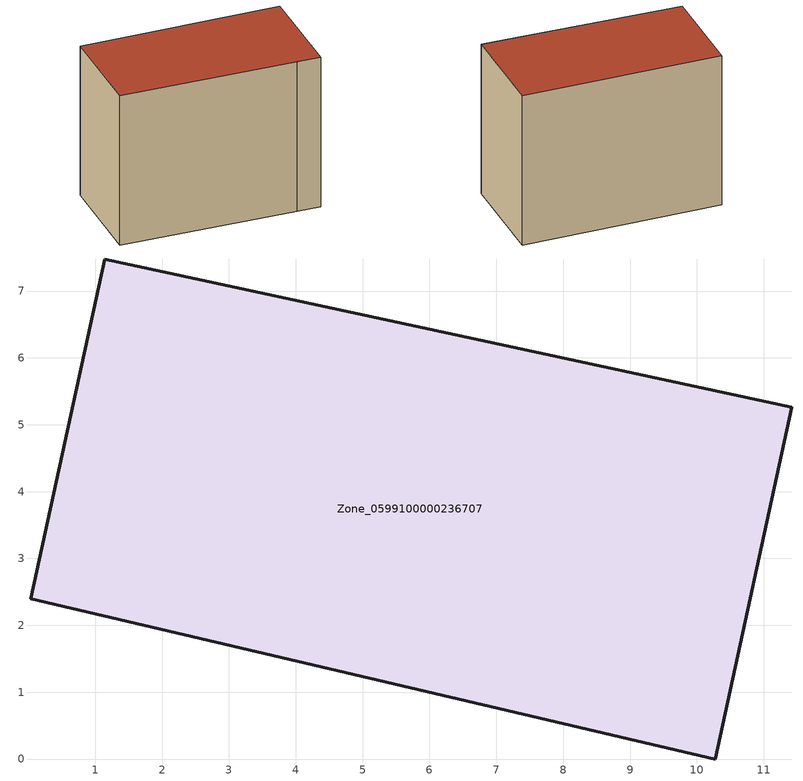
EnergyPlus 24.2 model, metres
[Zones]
Zone_0599100000236707
 floor ground (C_G): 9.1,0.27 0.04,2.4 1.14,7.48 11.42,5.26 10.28,0 z0
 wall outside (C_F): 10.28,0 11.42,5.26 1.14,7.48 0.04,2.4 9.1,0.27 10.28,0 z0:8.45
 roof outside (C_R): 0.04,2.4 9.1,0.27 10.28,0 11.42,5.26 1.14,7.48 z8.45
[BUILDING]
Pand.0599100000236707: North Axis=0; Terrain=City; Loads Convergence Tolerance Value=0.04; Temperature Convergence Tolerance Value=0.4; Solar Distribution=FullExterior; Maximum Number of Warmup Days=25; Minimum Number of Warmup Days=1
[Site:Location]
Rotterdam.The.Hague.AP_ZH_NLD Design_Conditions: Latitude=51.96; Longitude=4.45; Time Zone=1; Elevation=-4.5
[SITE:GROUNDTEMPERATURE:BUILDINGSURFACE]
18, 18, 18, 18, 18, 18, 18, 18, 18, 18, 18, 18
[MATERIAL] Thermal Absorptance=0.9; Solar Absorptance=0.7; Visible Absorptance=0.7
Name | Roughness | Thickness | Conductivity | Density | Specific Heat
G.TC.1946 | MediumSmooth | 0.15 | 1 | 540 | 1210
F.TC.1946 | Rough | 0.3 | 0.857143 | 1920 | 840
R.TC.1946 | MediumRough | 0.2 | 0.909091 | 1500 | 1000
[CONSTRUCTION]
C_G: G.TC.1946
C_F: F.TC.1946
C_R: R.TC.1946
[ZONE]
Zone_0599100000236707: Type=1; Multiplier=1; Ceiling Height=Autocalculate; Volume=Autocalculate; Floor Area=autocalculate; Part of Total Floor Area=Yes
[ZONEINFILTRATION:DESIGNFLOWRATE]
Infil_Zone_0599100000236707: Zone or ZoneList or Space or SpaceList=Zone_0599100000236707; Schedule=AlwaysOn; Design Flow Rate Calculation Method=Flow/Area; Flow Rate per Floor Area=0.003; Constant Term Coefficient=1; Temperature Term Coefficient=0; Velocity Term Coefficient=0; Velocity Squared Term Coefficient=0
[HVACTEMPLATE:ZONE:IDEALLOADSAIRSYSTEM]
Zone_0599100000236707: Maximum Heating Supply Air Temperature=50; Minimum Cooling Supply Air Temperature=13; Maximum Heating Supply Air Humidity Ratio=0.0156; Minimum Cooling Supply Air Humidity Ratio=0.0077; Heating Limit=NoLimit; Cooling Limit=NoLimit; Dehumidification Control Type=ConstantSensibleHeatRatio; Cooling Sensible Heat Ratio=0.7; Dehumidification Setpoint=60; Humidification Control Type=None; Humidification Setpoint=30; Outdoor Air Method=None; Outdoor Air Flow Rate per Person=0.00944; Outdoor Air Flow Rate per Zone Floor Area=0; Outdoor Air Flow Rate per Zone=0; Demand Controlled Ventilation Type=None; Outdoor Air Economizer Type=NoEconomizer; Heat Recovery Type=None; Sensible Heat Recovery Effectiveness=0.7; Latent Heat Recovery Effectiveness=0.65
[ZONECONTROL:THERMOSTAT]
ThermostatControl_Zone_0599100000236707: Zone or ZoneList=Zone_0599100000236707; Control Type Schedule=DualSetpointControlType; Control 1=Thermostat_Zone_0599100000236707; Temperature Difference Between Cutout And Setpoint=0
[THERMOSTATSETPOINT:DUALSETPOINT]
Thermostat_Zone_0599100000236707: Heating Setpoint Temperature Schedule=HeatingSetpoint_Zone_0599100000236707; Cooling Setpoint Temperature Schedule=CoolingSetpoint_Zone_0599100000236707
[SCHEDULE:COMPACT]
HeatingSetpoint_Zone_0599100000236707: Through: 12/31, For: AllDays, Until: 24:00, 21
CoolingSetpoint_Zone_0599100000236707: Through: 12/31, For: AllDays, Until: 24:00, 24
DualSetpointControlType: Through: 12/31, For: AllDays, Until: 24:00, 4
AlwaysOn: Through: 12/31, For: AllDays, Until: 24:00, 1
